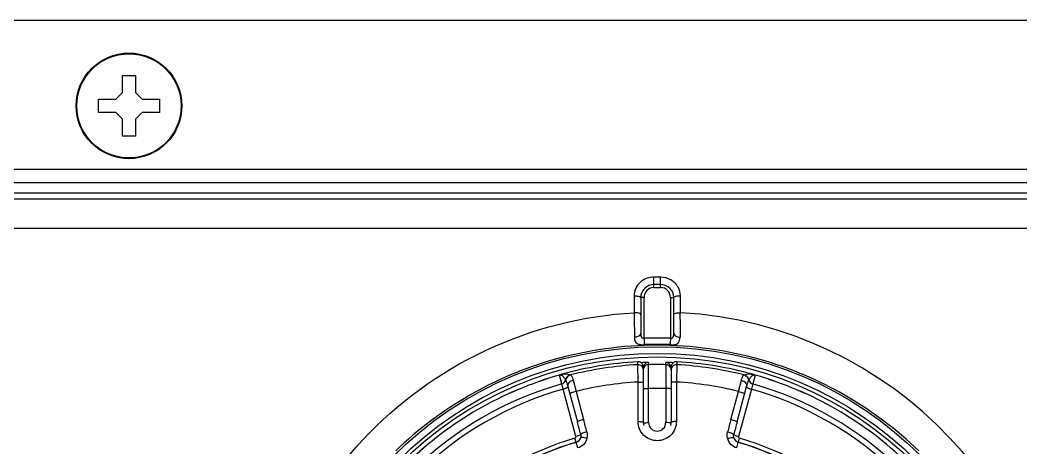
# Model space of a CAD drawing. Header units: millimetres. Extents: x -1686 to 4120, y -1850 to 2563.
# Drawn here: x 247.1 to 322.9, y -69.3 to -36.9 of the extents above; entities that cross this region are included whole.
import ezdxf

# ---------------------------------------------------------------- set-up
doc = ezdxf.new("R2010")
doc.units = ezdxf.units.MM
doc.header["$LTSCALE"] = 65.395
doc.layers.get('0').update_dxf_attribs({"linetype": 'CONTINUOUS'})
doc.layers.add('ASSI', color=7, linetype='CONTINUOUS')
doc.layers.add('GEOM', color=7, linetype='CONTINUOUS')

msp = doc.modelspace()

# ---------------------------------------------------------------- linework, layer by layer
at = {"linetype": 'Continuous'}
for p, q in [((48.279, -36.869), (805.279, -36.869)), ((254.879, -41.069), (255.879, -41.069)), ((254.879, -42.369), (254.879, -41.069)), ((255.879, -41.069), (255.879, -42.369)), ((254.379, -42.869), (254.879, -42.369)), ((255.879, -42.369), (256.379, -42.869)), ((253.079, -42.869), (254.379, -42.869)), ((253.079, -43.869), (253.079, -42.869)), ((256.379, -42.869), (257.679, -42.869)), ((257.679, -42.869), (257.679, -43.869)), ((254.379, -43.869), (253.079, -43.869)), ((254.879, -44.369), (254.379, -43.869)), ((256.379, -43.869), (255.879, -44.369)), ((257.679, -43.869), (256.379, -43.869)), ((254.879, -45.669), (254.879, -44.369)), ((255.879, -44.369), (255.879, -45.669)), ((255.879, -45.669), (254.879, -45.669))]:
    msp.add_line(p, q, dxfattribs=at)
at = {"layer": 'ASSI', "linetype": 'Continuous'}
for radius in [4, 3.945]:
    msp.add_circle((255.379, -43.369), radius, dxfattribs=at)
at = {"layer": 'GEOM', "linetype": 'Continuous'}
for p, q in [((39.779, -48.169), (810.979, -48.169)), ((39.779, -49.169), (810.979, -49.169)), ((810.979, -49.969), (39.779, -49.969)), ((852.915, -50.441), (-2.156, -50.441)), ((729.379, -52.664), (121.379, -52.664)), ((295.629, -56.345), (295.129, -56.345)), ((295.129, -57.119), (295.129, -56.345)), ((295.629, -57.119), (295.629, -56.345)), ((295.629, -56.904), (295.129, -56.904)), ((295.129, -57.119), (295.629, -57.119)), ((293.629, -57.74), (293.629, -59.027)), ((294.379, -57.869), (294.129, -57.869)), ((294.129, -57.901), (294.129, -60.554)), ((294.379, -60.965), (294.379, -57.869)), ((296.379, -57.869), (296.629, -57.869)), ((296.379, -57.869), (296.379, -60.965)), ((296.629, -60.554), (296.629, -57.901)), ((297.129, -58.611), (297.129, -57.74)), ((293.629, -59.027), (293.64, -59.738)), ((297.127, -59.162), (297.129, -59.027)), ((297.129, -59.027), (297.129, -58.611)), ((297.121, -59.555), (297.127, -59.162)), ((293.651, -60.562), (293.656, -60.889)), ((294.379, -60.965), (294.397, -61.449)), ((296.365, -61.351), (296.361, -61.449)), ((296.379, -60.965), (296.365, -61.351)), ((293.908, -62.804), (293.908, -62.747)), ((293.908, -62.97), (293.908, -62.804)), ((294.72, -62.803), (294.72, -62.966)), ((296.039, -62.966), (296.039, -62.803)), ((296.851, -62.747), (296.851, -62.747)), ((296.851, -62.747), (296.851, -62.891)), ((296.851, -62.891), (296.851, -62.97)), ((293.927, -64.278), (293.908, -62.97)), ((294.329, -67.319), (294.329, -63.146)), ((294.729, -64.767), (294.72, -62.966)), ((296.039, -62.966), (296.029, -64.767)), ((296.429, -63.146), (296.429, -67.319)), ((296.851, -62.97), (296.832, -64.278)), ((287.973, -63.753), (287.973, -63.752)), ((288.154, -64.426), (287.973, -63.753)), ((288.041, -63.727), (288.041, -63.726)), ((289.012, -64.148), (289.231, -64.985)), ((293.927, -67.275), (293.927, -64.278)), ((296.832, -64.278), (296.832, -67.275)), ((301.528, -64.985), (301.747, -64.148)), ((302.785, -63.753), (302.605, -64.426)), ((302.718, -63.726), (302.629, -63.692)), ((302.718, -63.727), (302.718, -63.726)), ((302.785, -63.753), (302.786, -63.752)), ((288.255, -64.821), (288.154, -64.426)), ((289.215, -68.405), (288.255, -64.821)), ((288.613, -64.617), (289.333, -67.303)), ((289.231, -64.985), (289.803, -67.12)), ((294.729, -67.349), (294.729, -64.767)), ((296.029, -64.767), (296.029, -67.349)), ((300.956, -67.12), (301.528, -64.985)), ((301.426, -67.303), (302.146, -64.617)), ((302.504, -64.821), (301.544, -68.405)), ((302.605, -64.426), (302.504, -64.821)), ((289.239, -68.841), (289.147, -68.528)), ((289.24, -68.846), (289.239, -68.841)), ((289.365, -69.272), (289.24, -68.846)), ((301.394, -69.272), (301.519, -68.846)), ((301.52, -68.841), (301.519, -68.846)), ((301.52, -68.841), (301.611, -68.528))]:
    msp.add_line(p, q, dxfattribs=at)
for points in [[(288.041, -63.726), (288.016, -63.737), (287.973, -63.752)], [(288.129, -63.692), (288.117, -63.696), (288.041, -63.726)], [(302.786, -63.752), (302.743, -63.737), (302.718, -63.726)]]:
    msp.add_lwpolyline(points, dxfattribs=at)
for radius in [28.259, 27.759, 27.493]:
    msp.add_circle((295.379, -89.869), radius, dxfattribs=at)
for centre, radius, start, end in [((295.129, -57.869), 0.75, 90, 180), ((295.629, -57.869), 0.75, 0, 90), ((295.379, -89.494), 30.517, 0.26786, 86.7124), ((738.702, -66.234), 441.631, 179.13344, 179.30648), ((295.379, -87.972), 27.025, 90.79568, 92.12019), ((295.378, -87.977), 27.03, 87.877, 90.79314), ((295.379, -90.008), 28.514, 74.12196, 105.87857), ((295.378, -87.387), 25.957, 87.82966, 92.16631), ((295.38, -90.013), 28.519, 105.87756, 133.98437), ((295.379, -89.869), 27.162, 93.10585, 105.48058), ((293.929, -63.15), 0.403, 74.55904, 93.03278), ((293.929, -63.148), 0.402, 56.39464, 74.44752), ((294.729, -63.202), 0.4, 91.39954, 157.83989), ((296.029, -63.202), 0.4, 22.16011, 88.60043), ((296.83, -63.148), 0.402, 105.55256, 123.60531), ((296.83, -63.15), 0.403, 86.96722, 105.44104), ((295.379, -89.869), 27.162, 74.51942, 86.89415), ((295.379, -90.013), 28.519, 46.01617, 74.12298), ((295.379, -89.869), 26.94, 93.13191, 104.08937), ((293.929, -63.369), 0.4, 0.00571, 93.1362), ((293.926, -63.147), 0.403, 0.07214, 18.55233), ((294.728, -63.203), 0.398, 172.0413, 179.97346), ((294.733, -63.203), 0.403, 157.93282, 172.06072), ((294.729, -63.366), 0.4, 91.40829, 157.84187), ((295.379, -89.834), 26.876, 88.59323, 91.40677), ((296.029, -63.366), 0.4, 22.16208, 88.59204), ((296.026, -63.203), 0.403, 7.93928, 22.06718), ((296.031, -63.203), 0.398, 0.02654, 7.9587), ((296.829, -63.369), 0.4, 86.86363, 179.99031), ((296.832, -63.147), 0.403, 161.44775, 179.92786), ((295.379, -89.869), 26.94, 75.91063, 86.86809), ((295.379, -89.869), 27.147, 105.83205, 134.16795), ((295.379, -89.869), 27.146, 105.83205, 134.16795), ((287.865, -63.369), 0.399, 285.84607, 296.29478), ((288.261, -64.161), 0.487, 108.55672, 116.84319), ((288.012, -63.931), 0.206, 80.45197, 81.95049), ((288.261, -64.161), 0.486, 105.67163, 108.55375), ((288.045, -64.041), 0.4, 285.82059, 348.07365), ((288.926, -64.226), 0.5, 104.15013, 168.19029), ((295.379, -89.869), 25.632, 93.24851, 103.87987), ((295.379, -89.869), 25.632, 76.12013, 86.75149), ((301.833, -64.226), 0.5, 11.81989, 75.85183), ((302.714, -64.041), 0.4, 191.92193, 254.17887), ((302.498, -64.161), 0.487, 63.15663, 74.32656), ((302.747, -63.936), 0.211, 99.08219, 101.21802), ((302.746, -63.93), 0.205, 98.04769, 99.07666), ((302.894, -63.369), 0.399, 243.70444, 254.15472), ((295.379, -89.869), 27.146, 45.83205, 74.16795), ((295.379, -89.869), 27.147, 45.83205, 74.16795), ((295.379, -89.869), 26.45, 105.85363, 134.14637), ((295.379, -89.869), 26.042, 105.87764, 134.12236), ((295.379, -89.635), 24.877, 88.50271, 91.49729), ((295.379, -89.869), 26.042, 45.87764, 74.12236), ((295.379, -89.869), 26.45, 45.85363, 74.14637), ((-71.191, -163.906), 373.242, 14.85168, 15.00012), ((127.482, -110.622), 168.049, 14.67055, 15.00269), ((295.379, -67.319), 1.05, 180, 193.29662), ((295.379, -67.349), 0.65, 180.00103, 359.99897), ((295.379, -67.319), 1.05, 346.72147, 360), ((463.272, -110.62), 168.043, 164.99731, 165.32945), ((661.959, -163.908), 373.251, 164.99988, 165.14832), ((295.379, -89.869), 22.233, 106.27873, 133.72127), ((295.379, -89.869), 21.906, 106.27873, 133.72127), ((295.379, -89.869), 21.901, 106.27901, 133.72099), ((289.099, -68.361), 0.5, 286.287, 346.54338), ((301.66, -68.361), 0.5, 193.45664, 253.713), ((295.379, -89.869), 21.901, 46.27901, 73.72099), ((295.379, -89.869), 21.906, 46.27873, 73.72127), ((295.379, -89.869), 22.233, 46.27873, 73.72127)]:
    msp.add_arc(centre, radius, start, end, dxfattribs=at)
for points, knots in [([(295.129, -56.345), (294.755, -56.345), (293.985, -56.613), (293.622, -57.376), (293.629, -57.74)], [0, 0, 0, 0, 0.507041, 1, 1, 1, 1]), ([(296.978, -57.13), (296.854, -56.893), (296.452, -56.483), (295.902, -56.345), (295.629, -56.345)], [0, 0, 0, 0, 0.495615, 1, 1, 1, 1]), ([(295.129, -56.904), (294.878, -56.904), (294.356, -57.1), (294.126, -57.62), (294.129, -57.869)], [0, 0, 0, 0, 0.502272, 1, 1, 1, 1]), ([(296.629, -57.869), (296.629, -57.62), (296.404, -57.1), (295.881, -56.904), (295.629, -56.904)], [0, 0, 0, 0, 0.497741, 1, 1, 1, 1]), ([(294.129, -57.901), (294.129, -57.843), (293.889, -57.784), (293.748, -57.771), (293.629, -57.771)], [0, 0, 0, 0, 0.326823, 1, 1, 1, 1]), ([(296.629, -57.901), (296.629, -57.837), (296.848, -57.731), (297.011, -57.74), (297.129, -57.74)], [0, 0, 0, 0, 0.349395, 1, 1, 1, 1]), ([(264.863, -89.352), (264.881, -85.593), (266.341, -77.979), (272.57, -68.141), (282.071, -61.197), (289.762, -59.25), (293.629, -59.027)], [0, 0, 0, 0, 0.24633, 0.494678, 0.746098, 1, 1, 1, 1]), ([(294.129, -59.157), (294.129, -59.099), (293.889, -59.039), (293.748, -59.027), (293.629, -59.027)], [0, 0, 0, 0, 0.326818, 1, 1, 1, 1]), ([(296.629, -59.157), (296.629, -59.099), (296.87, -59.039), (297.011, -59.027), (297.129, -59.027)], [0, 0, 0, 0, 0.326823, 1, 1, 1, 1]), ([(293.64, -59.738), (293.643, -59.948), (293.647, -60.223), (293.651, -60.497), (293.651, -60.562)], [0, 0, 0, 0, 0.764734, 1, 1, 1, 1]), ([(294.129, -60.554), (294.129, -60.597), (294.063, -60.804), (293.817, -60.883), (293.656, -60.889)], [0, 0, 0, 0, 0.209846, 1, 1, 1, 1]), ([(294.129, -60.554), (294.129, -60.649), (294.123, -60.788), (294.225, -60.966), (294.331, -60.971), (294.379, -60.965)], [0, 0, 0, 0, 0.506812, 0.736749, 1, 1, 1, 1]), ([(296.379, -60.965), (296.428, -60.971), (296.533, -60.966), (296.636, -60.789), (296.629, -60.649), (296.629, -60.554)], [0, 0, 0, 0, 0.261193, 0.492261, 1, 1, 1, 1]), ([(296.629, -60.554), (296.629, -60.597), (296.696, -60.804), (296.941, -60.883), (297.103, -60.889)], [0, 0, 0, 0, 0.209845, 1, 1, 1, 1]), ([(293.656, -60.889), (293.657, -61.001), (293.668, -61.234), (293.865, -61.381), (293.964, -61.411)], [0, 0, 0, 0, 0.521269, 1, 1, 1, 1]), ([(296.361, -61.449), (296.563, -61.457), (297.009, -61.465), (297.101, -61.044), (297.103, -60.889)], [0, 0, 0, 0, 0.565712, 1, 1, 1, 1]), ([(293.964, -61.411), (293.994, -61.42), (294.136, -61.451), (294.283, -61.454), (294.397, -61.449)], [0, 0, 0, 0, 0.215767, 1, 1, 1, 1]), ([(294.72, -62.803), (294.72, -62.801), (294.712, -62.803), (294.705, -62.801), (294.688, -62.801), (294.657, -62.8), (294.606, -62.801), (294.534, -62.802), (294.45, -62.804), (294.321, -62.807), (294.22, -62.811), (294.151, -62.814)], [0, 0, 0, 0, 0.006283, 0.024196, 0.052757, 0.090827, 0.191402, 0.318973, 0.468117, 0.634195, 1, 1, 1, 1]), ([(296.608, -62.814), (296.539, -62.811), (296.438, -62.807), (296.309, -62.804), (296.225, -62.802), (296.153, -62.801), (296.102, -62.8), (296.071, -62.801), (296.054, -62.801), (296.046, -62.803), (296.039, -62.801), (296.039, -62.803)], [0, 0, 0, 0, 0.365804, 0.531881, 0.681025, 0.808596, 0.909171, 0.947242, 0.975803, 0.993717, 1, 1, 1, 1]), ([(288.13, -63.692), (288.285, -63.664), (288.517, -63.648), (288.741, -63.709), (288.803, -63.741)], [0, 0, 0, 0, 0.693021, 1, 1, 1, 1]), ([(301.955, -63.741), (302.018, -63.709), (302.241, -63.648), (302.474, -63.664), (302.629, -63.692)], [0, 0, 0, 0, 0.30698, 1, 1, 1, 1]), ([(288.047, -63.728), (288.053, -63.729), (288.075, -63.734), (288.097, -63.742), (288.112, -63.749)], [0, 0, 0, 0, 0.294108, 1, 1, 1, 1]), ([(288.195, -63.802), (288.223, -63.825), (288.318, -63.92), (288.391, -64.036), (288.436, -64.123)], [0, 0, 0, 0, 0.268677, 1, 1, 1, 1]), ([(288.436, -64.123), (288.437, -64.125), (288.442, -64.137), (288.448, -64.149), (288.454, -64.159)], [0, 0, 0, 0, 0.119525, 1, 1, 1, 1]), ([(288.821, -63.74), (288.727, -63.764), (288.55, -63.872), (288.466, -64.062), (288.454, -64.159)], [0, 0, 0, 0, 0.498106, 1, 1, 1, 1]), ([(288.454, -64.159), (288.481, -64.213), (288.539, -64.365), (288.587, -64.519), (288.613, -64.617)], [0, 0, 0, 0, 0.375633, 1, 1, 1, 1]), ([(289.012, -64.148), (288.949, -64.164), (288.831, -64.212), (288.69, -64.325), (288.605, -64.466), (288.601, -64.572), (288.613, -64.617)], [0, 0, 0, 0, 0.28904, 0.557234, 0.792097, 1, 1, 1, 1]), ([(288.803, -63.741), (288.804, -63.741), (288.81, -63.741), (288.816, -63.741), (288.821, -63.74)], [0, 0, 0, 0, 0.116284, 1, 1, 1, 1]), ([(288.821, -63.74), (288.837, -63.739), (288.875, -63.776), (288.917, -63.854), (288.967, -63.985), (288.996, -64.088), (289.012, -64.148)], [0, 0, 0, 0, 0.099683, 0.297656, 0.599981, 1, 1, 1, 1]), ([(293.927, -64.278), (293.978, -64.278), (294.073, -64.28), (294.185, -64.287), (294.257, -64.296), (294.295, -64.304), (294.317, -64.31), (294.329, -64.318), (294.329, -64.322)], [0, 0, 0, 0, 0.375837, 0.695728, 0.819131, 0.91209, 0.97165, 1, 1, 1, 1]), ([(296.832, -64.278), (296.781, -64.278), (296.686, -64.28), (296.574, -64.287), (296.502, -64.296), (296.464, -64.304), (296.442, -64.31), (296.429, -64.318), (296.429, -64.322)], [0, 0, 0, 0, 0.375852, 0.695748, 0.81915, 0.912104, 0.971656, 1, 1, 1, 1]), ([(301.747, -64.148), (301.762, -64.088), (301.791, -63.985), (301.842, -63.854), (301.884, -63.776), (301.922, -63.739), (301.937, -63.74)], [0, 0, 0, 0, 0.400011, 0.702339, 0.900289, 1, 1, 1, 1]), ([(301.747, -64.148), (301.81, -64.164), (301.928, -64.212), (302.069, -64.325), (302.154, -64.466), (302.158, -64.572), (302.146, -64.617)], [0, 0, 0, 0, 0.28904, 0.557235, 0.792098, 1, 1, 1, 1]), ([(301.937, -63.74), (301.94, -63.74), (301.946, -63.741), (301.952, -63.743), (301.955, -63.741)], [0, 0, 0, 0, 0.372708, 1, 1, 1, 1]), ([(301.937, -63.74), (302.031, -63.764), (302.209, -63.872), (302.293, -64.062), (302.305, -64.159)], [0, 0, 0, 0, 0.498105, 1, 1, 1, 1]), ([(302.146, -64.617), (302.172, -64.519), (302.22, -64.365), (302.278, -64.213), (302.305, -64.159)], [0, 0, 0, 0, 0.62438, 1, 1, 1, 1]), ([(302.305, -64.159), (302.307, -64.155), (302.313, -64.143), (302.319, -64.131), (302.323, -64.123)], [0, 0, 0, 0, 0.375999, 1, 1, 1, 1]), ([(302.323, -64.123), (302.361, -64.049), (302.43, -63.937), (302.557, -63.799), (302.649, -63.74), (302.706, -63.729)], [0, 0, 0, 0, 0.448045, 0.691092, 1, 1, 1, 1]), ([(288.599, -64.682), (288.583, -64.695), (288.539, -64.72), (288.425, -64.771), (288.326, -64.802), (288.255, -64.821)], [0, 0, 0, 0, 0.16872, 0.404333, 1, 1, 1, 1]), ([(288.621, -64.647), (288.622, -64.65), (288.621, -64.665), (288.608, -64.675), (288.599, -64.682)], [0, 0, 0, 0, 0.173058, 1, 1, 1, 1]), ([(289.231, -64.985), (289.169, -65.002), (289.055, -65.035), (288.923, -65.08), (288.839, -65.114), (288.796, -65.135), (288.772, -65.15), (288.76, -65.164), (288.761, -65.168)], [0, 0, 0, 0, 0.376116, 0.695926, 0.819239, 0.912115, 0.971628, 1, 1, 1, 1]), ([(294.329, -64.807), (294.329, -64.803), (294.342, -64.796), (294.364, -64.79), (294.401, -64.783), (294.473, -64.775), (294.584, -64.769), (294.678, -64.767), (294.729, -64.767)], [0, 0, 0, 0, 0.026939, 0.08594, 0.178688, 0.30211, 0.622653, 1, 1, 1, 1]), ([(296.429, -64.807), (296.429, -64.803), (296.417, -64.796), (296.395, -64.79), (296.358, -64.783), (296.286, -64.775), (296.175, -64.769), (296.08, -64.767), (296.029, -64.767)], [0, 0, 0, 0, 0.026939, 0.08594, 0.178688, 0.302111, 0.622653, 1, 1, 1, 1]), ([(301.528, -64.985), (301.59, -65.002), (301.703, -65.035), (301.836, -65.08), (301.92, -65.114), (301.962, -65.135), (301.987, -65.15), (301.999, -65.164), (301.998, -65.168)], [0, 0, 0, 0, 0.376105, 0.695911, 0.819225, 0.912105, 0.971623, 1, 1, 1, 1]), ([(302.138, -64.647), (302.137, -64.65), (302.138, -64.665), (302.151, -64.675), (302.16, -64.682)], [0, 0, 0, 0, 0.173059, 1, 1, 1, 1]), ([(302.16, -64.682), (302.176, -64.695), (302.22, -64.72), (302.334, -64.771), (302.433, -64.802), (302.504, -64.821)], [0, 0, 0, 0, 0.168719, 0.404331, 1, 1, 1, 1]), ([(289.803, -67.12), (289.741, -67.136), (289.627, -67.169), (289.495, -67.214), (289.411, -67.248), (289.368, -67.27), (289.344, -67.284), (289.332, -67.298), (289.333, -67.303)], [0, 0, 0, 0, 0.376103, 0.695917, 0.819234, 0.912114, 0.971629, 1, 1, 1, 1]), ([(293.927, -67.275), (293.978, -67.275), (294.073, -67.277), (294.185, -67.284), (294.257, -67.293), (294.295, -67.301), (294.317, -67.307), (294.329, -67.315), (294.329, -67.319)], [0, 0, 0, 0, 0.3758, 0.695715, 0.819135, 0.912105, 0.971664, 1, 1, 1, 1]), ([(295.379, -68.725), (295.19, -68.725), (294.808, -68.649), (294.325, -68.326), (294.002, -67.844), (293.927, -67.463), (293.927, -67.275)], [0, 0, 0, 0, 0.250713, 0.500971, 0.750646, 1, 1, 1, 1]), ([(294.331, -67.385), (294.333, -67.384), (294.341, -67.378), (294.351, -67.376), (294.36, -67.374)], [0, 0, 0, 0, 0.159673, 1, 1, 1, 1]), ([(294.36, -67.374), (294.365, -67.373), (294.394, -67.367), (294.423, -67.363), (294.447, -67.361)], [0, 0, 0, 0, 0.195752, 1, 1, 1, 1]), ([(294.447, -67.361), (294.467, -67.359), (294.561, -67.352), (294.655, -67.349), (294.729, -67.349)], [0, 0, 0, 0, 0.214691, 1, 1, 1, 1]), ([(296.832, -67.275), (296.832, -67.463), (296.757, -67.844), (296.434, -68.326), (295.951, -68.649), (295.569, -68.725), (295.379, -68.725)], [0, 0, 0, 0, 0.249353, 0.499026, 0.749284, 1, 1, 1, 1]), ([(296.312, -67.361), (296.292, -67.359), (296.198, -67.352), (296.104, -67.349), (296.029, -67.349)], [0, 0, 0, 0, 0.214693, 1, 1, 1, 1]), ([(296.399, -67.374), (296.393, -67.373), (296.365, -67.367), (296.336, -67.363), (296.312, -67.361)], [0, 0, 0, 0, 0.195753, 1, 1, 1, 1]), ([(296.427, -67.385), (296.426, -67.384), (296.418, -67.378), (296.407, -67.376), (296.399, -67.374)], [0, 0, 0, 0, 0.159617, 1, 1, 1, 1]), ([(296.832, -67.275), (296.781, -67.275), (296.686, -67.277), (296.574, -67.284), (296.502, -67.293), (296.464, -67.301), (296.442, -67.307), (296.429, -67.315), (296.429, -67.319)], [0, 0, 0, 0, 0.37579, 0.695707, 0.81913, 0.912103, 0.971665, 1, 1, 1, 1]), ([(300.956, -67.12), (301.018, -67.136), (301.132, -67.169), (301.264, -67.214), (301.348, -67.248), (301.391, -67.27), (301.415, -67.284), (301.427, -67.298), (301.426, -67.303)], [0, 0, 0, 0, 0.376103, 0.695917, 0.819234, 0.912114, 0.971629, 1, 1, 1, 1]), ([(290.052, -68.061), (289.993, -68.077), (289.884, -68.108), (289.756, -68.15), (289.673, -68.183), (289.628, -68.203), (289.599, -68.22), (289.584, -68.231), (289.582, -68.237)], [0, 0, 0, 0, 0.361257, 0.673602, 0.797796, 0.895144, 0.962629, 1, 1, 1, 1]), ([(300.707, -68.061), (300.766, -68.077), (300.875, -68.108), (301.003, -68.15), (301.086, -68.183), (301.131, -68.203), (301.16, -68.22), (301.175, -68.231), (301.177, -68.237)], [0, 0, 0, 0, 0.361263, 0.67361, 0.797803, 0.89515, 0.962633, 1, 1, 1, 1]), ([(289.147, -68.528), (289.172, -68.521), (289.216, -68.485), (289.222, -68.429), (289.215, -68.405)], [0, 0, 0, 0, 0.502184, 1, 1, 1, 1]), ([(289.582, -68.237), (289.581, -68.243), (289.571, -68.257), (289.535, -68.285), (289.461, -68.323), (289.349, -68.366), (289.262, -68.392), (289.215, -68.405)], [0, 0, 0, 0, 0.044984, 0.115733, 0.337115, 0.644949, 1, 1, 1, 1]), ([(289.585, -68.478), (289.565, -68.562), (289.481, -68.725), (289.324, -68.821), (289.24, -68.846)], [0, 0, 0, 0, 0.495921, 1, 1, 1, 1]), ([(290.058, -68.54), (290.017, -68.709), (289.845, -69.033), (289.532, -69.223), (289.365, -69.272)], [0, 0, 0, 0, 0.49938, 1, 1, 1, 1]), ([(290.058, -68.54), (289.999, -68.527), (289.891, -68.504), (289.762, -68.482), (289.677, -68.472), (289.632, -68.469), (289.604, -68.47), (289.587, -68.474), (289.585, -68.478)], [0, 0, 0, 0, 0.374731, 0.691497, 0.814316, 0.907968, 0.969619, 1, 1, 1, 1]), ([(300.701, -68.54), (300.76, -68.527), (300.868, -68.504), (300.997, -68.482), (301.081, -68.472), (301.127, -68.469), (301.155, -68.47), (301.172, -68.473), (301.174, -68.478)], [0, 0, 0, 0, 0.374737, 0.691502, 0.814319, 0.907969, 0.969618, 1, 1, 1, 1]), ([(301.394, -69.272), (301.227, -69.223), (300.914, -69.033), (300.741, -68.709), (300.701, -68.54)], [0, 0, 0, 0, 0.50062, 1, 1, 1, 1]), ([(301.519, -68.846), (301.434, -68.821), (301.278, -68.725), (301.193, -68.562), (301.174, -68.478)], [0, 0, 0, 0, 0.504081, 1, 1, 1, 1]), ([(301.177, -68.237), (301.178, -68.243), (301.188, -68.257), (301.223, -68.285), (301.298, -68.323), (301.41, -68.366), (301.497, -68.392), (301.544, -68.405)], [0, 0, 0, 0, 0.044982, 0.115729, 0.337107, 0.644942, 1, 1, 1, 1]), ([(301.544, -68.405), (301.537, -68.429), (301.543, -68.485), (301.587, -68.521), (301.611, -68.528)], [0, 0, 0, 0, 0.497816, 1, 1, 1, 1])]:
    msp.add_open_spline(points, degree=3, knots=knots, dxfattribs=at)
for points in [[(297.129, -57.74), (297.129, -57.531), (297.075, -57.316), (296.978, -57.13)], [(294.308, -63.019), (294.281, -62.937), (294.223, -62.861), (294.151, -62.813)], [(296.608, -62.813), (296.536, -62.861), (296.478, -62.937), (296.45, -63.019)], [(294.329, -63.365), (294.329, -63.314), (294.34, -63.262), (294.359, -63.215)], [(296.429, -63.365), (296.429, -63.314), (296.419, -63.262), (296.4, -63.215)], [(288.112, -63.749), (288.123, -63.754), (288.134, -63.76), (288.145, -63.767)], [(288.145, -63.767), (288.162, -63.777), (288.179, -63.789), (288.195, -63.802)], [(290.052, -68.061), (290.092, -68.216), (290.094, -68.385), (290.058, -68.54)], [(300.701, -68.54), (300.664, -68.385), (300.666, -68.216), (300.707, -68.061)], [(289.582, -68.237), (289.602, -68.315), (289.603, -68.4), (289.585, -68.478)], [(301.174, -68.478), (301.156, -68.4), (301.157, -68.315), (301.177, -68.237)]]:
    msp.add_open_spline(points, degree=3, dxfattribs=at)

doc.saveas('drawing.dxf')
